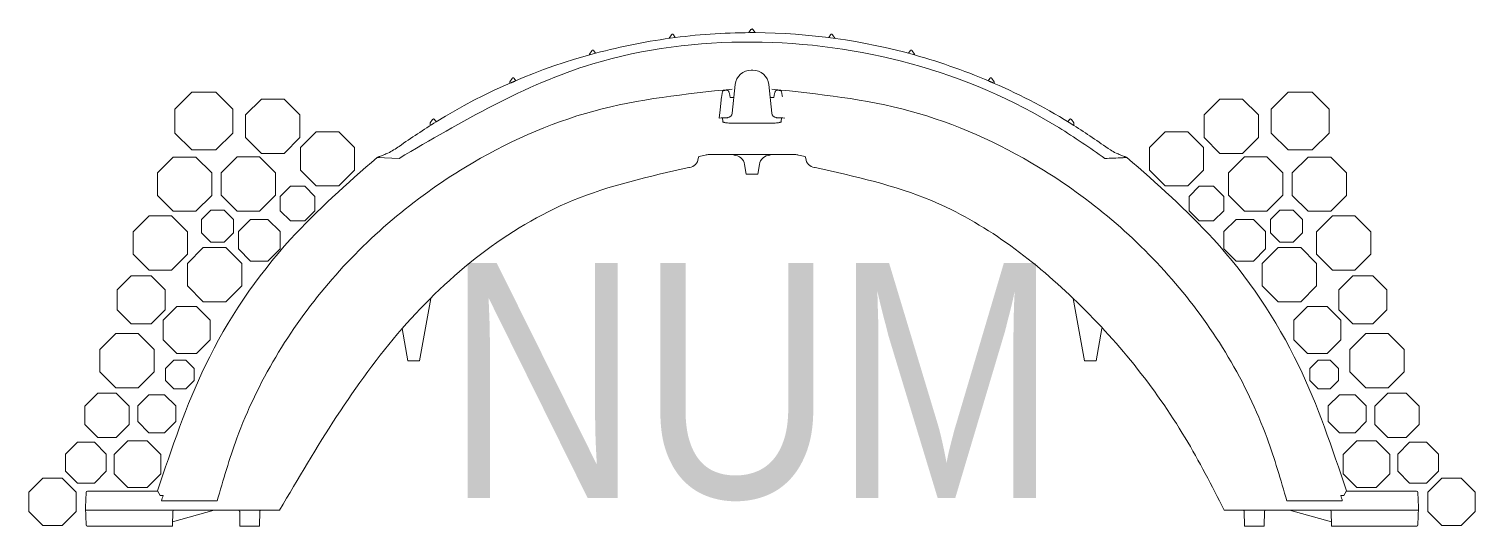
# Model space of a CAD drawing. Header units: inches. Extents: x -1.5 to 35.5, y 0 to 12.7.
import ezdxf
from ezdxf.enums import TextEntityAlignment as Align

# ---------------------------------------------------------------- set-up
doc = ezdxf.new("R2010")
doc.units = ezdxf.units.IN
doc.header["$MEASUREMENT"] = 0
doc.layers.add('SEPTICAD', color=7, linetype='Continuous')
doc.styles.add('SEPTICAD', font='ARIALN.TTF')

msp = doc.modelspace()

# ---------------------------------------------------------------- linework, layer by layer
at = {"lineweight": 5}
for p, q in [((16.925, 12.602), (16.979, 12.684)), ((17.084, 12.602), (17.03, 12.684)), ((14.888, 12.456), (14.889, 12.463)), ((14.889, 12.463), (14.947, 12.55)), ((14.997, 12.55), (15.046, 12.477)), ((19.012, 12.55), (18.964, 12.477)), ((19.12, 12.463), (19.063, 12.55)), ((19.121, 12.456), (19.12, 12.463)), ((12.855, 12.033), (12.856, 12.054)), ((12.856, 12.054), (12.914, 12.141)), ((12.965, 12.141), (13.009, 12.075)), ((21.044, 12.141), (21, 12.075)), ((21.153, 12.054), (21.095, 12.141)), ((21.154, 12.033), (21.153, 12.054)), ((17.005, 11.644), (16.986, 11.644)), ((17.005, 11.644), (17.024, 11.644)), ((10.822, 11.307), (10.824, 11.348)), ((10.824, 11.348), (10.882, 11.435)), ((10.932, 11.435), (10.973, 11.373)), ((16.288, 11.126), (16.304, 11.126)), ((16.499, 10.544), (16.576, 11.275)), ((17.51, 10.544), (17.433, 11.275)), ((17.722, 11.126), (17.705, 11.126)), ((23.077, 11.435), (23.036, 11.373)), ((23.186, 11.348), (23.128, 11.435)), ((23.188, 11.307), (23.186, 11.348)), ((16.428, 11.044), (16.443, 10.948)), ((16.48, 10.948), (16.542, 10.948)), ((17.529, 10.948), (17.467, 10.948)), ((17.582, 11.044), (17.566, 10.948)), ((8.791, 10.297), (8.849, 10.384)), ((8.9, 10.384), (8.939, 10.325)), ((25.11, 10.384), (25.07, 10.325)), ((25.218, 10.297), (25.16, 10.384)), ((8.788, 10.232), (8.791, 10.297)), ((25.222, 10.232), (25.218, 10.297)), ((7.992, 9.39), (7.43, 9.415)), ((15.633, 9.389), (15.647, 9.439)), ((15.908, 9.493), (18.101, 9.493)), ((16.854, 8.984), (16.817, 9.234)), ((17.155, 8.984), (17.193, 9.234)), ((18.377, 9.389), (18.362, 9.439)), ((16.854, 8.984), (17.005, 8.984)), ((17.155, 8.984), (17.005, 8.984)), ((8.516, 4.218), (8.8, 5.812)), ((25.209, 5.812), (25.493, 4.218)), ((8.216, 4.218), (8.072, 5.044)), ((25.793, 4.218), (25.937, 5.044)), ((8.516, 4.218), (8.216, 4.218)), ((25.493, 4.218), (25.793, 4.218)), ((0.006, 0.86), (-0.014, 0.487)), ((1.802, 0.889), (0.036, 0.889)), ((1.893, 0.783), (1.828, 0.902)), ((1.893, 0.783), (1.966, 0.779)), ((32.116, 0.783), (32.044, 0.779)), ((32.116, 0.783), (32.181, 0.902)), ((32.208, 0.889), (33.973, 0.889)), ((34.004, 0.86), (34.023, 0.487)), ((0, 0.029), (-0.016, 0.478)), ((4.944, 0.407), (-0.013, 0.407)), ((3.347, 0.641), (1.931, 0.641)), ((2.215, 0.377), (2.208, 0)), ((2.21, 0.11), (3.276, 0.406)), ((3.929, 0), (3.923, 0.377)), ((4.436, 0.377), (4.43, 0)), ((29.065, 0.407), (34.022, 0.407)), ((29.573, 0.377), (29.579, 0)), ((30.08, 0), (30.087, 0.377)), ((30.662, 0.641), (32.078, 0.641)), ((31.799, 0.11), (30.733, 0.406)), ((31.794, 0.377), (31.801, 0)), ((34.009, 0.029), (34.025, 0.478)), ((0.04, 0), (0.03, 0)), ((0.04, 0), (2.208, 0)), ((3.929, 0), (4.43, 0)), ((30.08, 0), (29.579, 0)), ((31.801, 0), (33.969, 0)), ((33.969, 0), (33.979, 0))]:
    msp.add_line(p, q, dxfattribs=at)
at = {"lineweight": 5, "flags": 128}
for points in [[(16.255, 11.098), (16.254, 11.097), (16.254, 11.093)], [(17.755, 11.098), (17.755, 11.097), (17.755, 11.093)], [(16.166, 10.415), (16.191, 10.63), (16.229, 10.96)]]:
    msp.add_lwpolyline(points, dxfattribs=at)
at = {"lineweight": 5}
for centre, radius, start, end in [((14.972, 12.533), 0.0305, 33.6901, 146.3099), ((17.005, 12.667), 0.0305, 90, 146.3099), ((17.005, 12.667), 0.0305, 33.6901, 90), ((19.037, 12.533), 0.0305, 33.6901, 146.3099), ((12.94, 12.124), 0.0305, 33.6901, 146.3099), ((21.07, 12.124), 0.0305, 33.6901, 146.3099), ((10.907, 11.418), 0.0305, 33.6901, 146.3099), ((16.986, 11.232), 0.412, 90, 174), ((17.024, 11.232), 0.412, 6, 90), ((23.102, 11.418), 0.0305, 33.6901, 146.3099), ((8.874, 10.367), 0.0305, 33.6901, 146.3099), ((16.373, 10.558), 0.127, 272.9697, 354), ((17.636, 10.558), 0.127, 186, 267.0303), ((25.135, 10.367), 0.0305, 33.6901, 146.3099), ((6.808, 11.349), 2.033, 296.3022, 305.6479), ((27.201, 11.349), 2.033, 239.025, 243.6978), ((15.375, 9.416), 0.259, 278.0835, 354), ((16.54, 9.192), 0.279, 8.6, 90), ((17.469, 9.192), 0.279, 90, 171.4), ((18.634, 9.416), 0.259, 186, 261.9165), ((0.036, 0.859), 0.0305, 90, 177), ((1.797, 0.935), 0.0455, 276.3406, 314.4548), ((32.213, 0.935), 0.0455, 225.5452, 263.6594), ((33.973, 0.859), 0.0305, 3, 90), ((-0.044, 0.488), 0.0305, 339.8847, 357), ((2.245, 0.376), 0.0305, 90, 179), ((3.284, 0.377), 0.0295, 97.0952, 105.5), ((3.892, 0.376), 0.0305, 1, 90), ((30.117, 0.376), 0.0305, 90, 179), ((30.725, 0.377), 0.0295, 74.5, 82.9048), ((30.731, 0.389), 0.0179, 65.0654, 85.0369), ((30.737, 0.393), 0.0133, 54.7868, 89.2252), ((31.764, 0.376), 0.0305, 1, 90), ((34.054, 0.488), 0.0305, 183, 200.1153), ((0.03, 0.03), 0.0305, 182, 270), ((33.979, 0.03), 0.0305, 270, 358)]:
    msp.add_arc(centre, radius, start, end, dxfattribs=at)
for points in [[(7.993, 9.698), (8.939, 10.325), (13.009, 12.075), (15.046, 12.477), (17.084, 12.602), (21.154, 12.033), (23.188, 11.307), (25.222, 10.232), (26.155, 9.607)], [(7.992, 9.39), (12.938, 11.804), (17.005, 12.362), (21.071, 11.804), (24.839, 10.176), (26.017, 9.39)], [(16.495, 11.159), (12.965, 10.599), (9.685, 9.165), (6.187, 6.194), (3.852, 2.244), (3.347, 0.641)], [(17.514, 11.159), (21.044, 10.599), (24.324, 9.165), (27.822, 6.194), (30.157, 2.244), (30.662, 0.641)], [(7.43, 9.415), (5.223, 7.326), (3.051, 4.109), (1.828, 0.902)], [(26.579, 9.415), (28.787, 7.326), (30.958, 4.109), (32.181, 0.902)], [(4.944, 0.407), (8.072, 5.044), (12.421, 8.311), (15.389, 9.157)], [(18.62, 9.157), (21.588, 8.311), (25.209, 5.812), (28.064, 2.255), (29.065, 0.407)]]:
    msp.add_spline(points, degree=3, dxfattribs=at)
for points, knots in [([(10.917, 11.348), (10.911, 11.345), (10.906, 11.343), (10.894, 11.338), (10.888, 11.336), (10.877, 11.331), (10.871, 11.329), (10.861, 11.324), (10.856, 11.322), (10.851, 11.32)], [0, 0, 0, 0, 0.25, 0.25, 0.5, 0.5, 0.75, 0.75, 1, 1, 1, 1]), ([(10.953, 11.364), (10.948, 11.362), (10.943, 11.36), (10.931, 11.354), (10.924, 11.351), (10.917, 11.348)], [0, 0, 0, 0, 0.5, 0.5, 1, 1, 1, 1]), ([(16.229, 10.96), (16.23, 10.973), (16.232, 10.985), (16.236, 11.01), (16.238, 11.022), (16.242, 11.045), (16.244, 11.056), (16.249, 11.075), (16.251, 11.084), (16.254, 11.093)], [0, 0, 0, 0, 0.25, 0.25, 0.5, 0.5, 0.75, 0.75, 1, 1, 1, 1]), ([(16.255, 11.098), (16.256, 11.101), (16.258, 11.107), (16.264, 11.116), (16.272, 11.123), (16.28, 11.126), (16.286, 11.126), (16.288, 11.126)], [0, 0, 0, 0, 0.256303, 0.467651, 0.676237, 0.891825, 1, 1, 1, 1]), ([(16.304, 11.126), (16.311, 11.128), (16.323, 11.132), (16.341, 11.131), (16.348, 11.129), (16.352, 11.129)], [0, 0, 0, 0, 0.396759, 0.697678, 1, 1, 1, 1]), ([(16.352, 11.129), (16.356, 11.131), (16.36, 11.132), (16.369, 11.133), (16.373, 11.133), (16.381, 11.131), (16.384, 11.129), (16.392, 11.125), (16.395, 11.122), (16.402, 11.114), (16.405, 11.11), (16.411, 11.1), (16.414, 11.094), (16.421, 11.075), (16.425, 11.061), (16.428, 11.044)], [0, 0, 0, 0, 0.125, 0.125, 0.25, 0.25, 0.375, 0.375, 0.5, 0.5, 0.625, 0.625, 0.75, 0.75, 1, 1, 1, 1]), ([(17.657, 11.129), (17.653, 11.131), (17.649, 11.132), (17.641, 11.133), (17.637, 11.133), (17.629, 11.131), (17.625, 11.129), (17.618, 11.125), (17.614, 11.122), (17.607, 11.114), (17.604, 11.11), (17.598, 11.1), (17.596, 11.094), (17.588, 11.075), (17.584, 11.061), (17.582, 11.044)], [0, 0, 0, 0, 0.125, 0.125, 0.25, 0.25, 0.375, 0.375, 0.5, 0.5, 0.625, 0.625, 0.75, 0.75, 1, 1, 1, 1]), ([(17.705, 11.126), (17.698, 11.128), (17.686, 11.132), (17.668, 11.131), (17.661, 11.129), (17.657, 11.129)], [0, 0, 0, 0, 0.396759, 0.697678, 1, 1, 1, 1]), ([(17.755, 11.098), (17.753, 11.101), (17.751, 11.107), (17.746, 11.116), (17.738, 11.123), (17.729, 11.126), (17.723, 11.126), (17.722, 11.126)], [0, 0, 0, 0, 0.256303, 0.467651, 0.676237, 0.891825, 1, 1, 1, 1]), ([(17.781, 10.96), (17.779, 10.973), (17.777, 10.985), (17.774, 11.01), (17.772, 11.022), (17.767, 11.045), (17.765, 11.056), (17.76, 11.075), (17.758, 11.084), (17.755, 11.093)], [0, 0, 0, 0, 0.25, 0.25, 0.5, 0.5, 0.75, 0.75, 1, 1, 1, 1]), ([(23.056, 11.364), (23.061, 11.362), (23.066, 11.36), (23.079, 11.354), (23.085, 11.351), (23.092, 11.348)], [0, 0, 0, 0, 0.5, 0.5, 1, 1, 1, 1]), ([(23.092, 11.348), (23.098, 11.345), (23.104, 11.343), (23.115, 11.338), (23.121, 11.336), (23.133, 11.331), (23.138, 11.329), (23.149, 11.324), (23.154, 11.322), (23.158, 11.32)], [0, 0, 0, 0, 0.25, 0.25, 0.5, 0.5, 0.75, 0.75, 1, 1, 1, 1]), ([(16.443, 10.948), (16.444, 10.948), (16.447, 10.948), (16.452, 10.948), (16.455, 10.948), (16.461, 10.948), (16.465, 10.948), (16.473, 10.948), (16.477, 10.948), (16.48, 10.948)], [0, 0, 0, 0, 0.25, 0.25, 0.5, 0.5, 0.75, 0.75, 1, 1, 1, 1]), ([(17.566, 10.948), (17.565, 10.948), (17.563, 10.948), (17.558, 10.948), (17.555, 10.948), (17.548, 10.948), (17.544, 10.948), (17.537, 10.948), (17.533, 10.948), (17.529, 10.948)], [0, 0, 0, 0, 0.25, 0.25, 0.5, 0.5, 0.75, 0.75, 1, 1, 1, 1]), ([(16.166, 10.42), (16.233, 10.424), (16.306, 10.429), (16.379, 10.43), (16.385, 10.431)], [0.6131008, 0.6131008, 0.6131008, 0.6131008, 0.9669722, 1, 1, 1, 1]), ([(16.252, 10.425), (16.253, 10.416), (16.254, 10.407), (16.255, 10.397), (16.255, 10.397), (16.255, 10.396), (16.255, 10.396), (16.256, 10.38), (16.258, 10.357), (16.261, 10.328)], [-0.634944, -0.634944, -0.634944, -0.634944, -0.039694, -0.039694, -0.039694, 0, 0, 0, 1, 1, 1, 1]), ([(17.843, 10.42), (17.776, 10.424), (17.704, 10.429), (17.631, 10.43), (17.624, 10.431)], [0.6131008, 0.6131008, 0.6131008, 0.6131008, 0.9669722, 1, 1, 1, 1]), ([(17.757, 10.425), (17.756, 10.416), (17.756, 10.407), (17.755, 10.397), (17.755, 10.397), (17.755, 10.396), (17.755, 10.396), (17.753, 10.38), (17.751, 10.357), (17.748, 10.328)], [-0.634944, -0.634944, -0.634944, -0.634944, -0.039694, -0.039694, -0.039694, 0, 0, 0, 1, 1, 1, 1]), ([(16.261, 10.328), (16.262, 10.325), (16.264, 10.322), (16.273, 10.317), (16.276, 10.316), (16.284, 10.313), (16.288, 10.311), (16.304, 10.307), (16.316, 10.305), (16.346, 10.3), (16.363, 10.298), (16.4, 10.294), (16.42, 10.293), (16.453, 10.291), (16.464, 10.291), (16.487, 10.29), (16.511, 10.289), (16.535, 10.289), (16.56, 10.288), (16.573, 10.288), (16.612, 10.288), (16.638, 10.289), (16.664, 10.29)], [0, 0, 0, 0, 0.125, 0.125, 0.1875, 0.1875, 0.25, 0.25, 0.375, 0.375, 0.5, 0.5, 0.625, 0.625, 0.6875, 0.6875, 0.75, 0.8125, 0.8125, 0.875, 0.875, 1, 1, 1, 1]), ([(17.748, 10.328), (17.748, 10.325), (17.745, 10.322), (17.737, 10.317), (17.733, 10.316), (17.726, 10.313), (17.721, 10.311), (17.706, 10.307), (17.693, 10.305), (17.664, 10.3), (17.647, 10.298), (17.61, 10.294), (17.589, 10.293), (17.557, 10.291), (17.545, 10.291), (17.522, 10.29), (17.499, 10.289), (17.474, 10.289), (17.449, 10.288), (17.436, 10.288), (17.398, 10.288), (17.371, 10.289), (17.345, 10.29)], [0, 0, 0, 0, 0.125, 0.125, 0.1875, 0.1875, 0.25, 0.25, 0.375, 0.375, 0.5, 0.5, 0.625, 0.625, 0.6875, 0.6875, 0.75, 0.8125, 0.8125, 0.875, 0.875, 1, 1, 1, 1]), ([(7.43, 9.415), (7.431, 9.415), (7.434, 9.416), (7.446, 9.42), (7.468, 9.427), (7.501, 9.439), (7.548, 9.456), (7.619, 9.485), (7.674, 9.511), (7.709, 9.527)], [0, 0, 0, 0, 0.014528, 0.098042, 0.177933, 0.279384, 0.433274, 0.647276, 1, 1, 1, 1]), ([(15.908, 9.493), (15.876, 9.488), (15.789, 9.472), (15.702, 9.452), (15.647, 9.439)], [0, 0, 0, 0, 0.362297, 1, 1, 1, 1]), ([(18.101, 9.493), (18.133, 9.488), (18.22, 9.472), (18.307, 9.452), (18.362, 9.439)], [0, 0, 0, 0, 0.362297, 1, 1, 1, 1]), ([(26.579, 9.415), (26.579, 9.415), (26.575, 9.416), (26.563, 9.42), (26.541, 9.427), (26.508, 9.439), (26.462, 9.456), (26.39, 9.485), (26.335, 9.511), (26.301, 9.527)], [0, 0, 0, 0, 0.014528, 0.098042, 0.177933, 0.279384, 0.433274, 0.647276, 1, 1, 1, 1]), ([(26.462, 9.404), (26.474, 9.407), (26.487, 9.409), (26.512, 9.412), (26.525, 9.412), (26.547, 9.414), (26.558, 9.414), (26.569, 9.414), (26.573, 9.414), (26.577, 9.414), (26.579, 9.414), (26.579, 9.414)], [0, 0, 0, 0, 0.25, 0.25, 0.5, 0.5, 0.75, 0.75, 0.875, 0.875, 1, 1, 1, 1]), ([(4.464, 0.407), (4.463, 0.407), (4.463, 0.407), (4.461, 0.406), (4.457, 0.405), (4.45, 0.402), (4.443, 0.396), (4.437, 0.387), (4.437, 0.38), (4.437, 0.377)], [0, 0, 0, 0, 0.154518, 0.210543, 0.269726, 0.411584, 0.606977, 0.815462, 1, 1, 1, 1]), ([(29.546, 0.407), (29.546, 0.407), (29.546, 0.407), (29.549, 0.406), (29.552, 0.405), (29.559, 0.402), (29.566, 0.396), (29.572, 0.387), (29.572, 0.38), (29.573, 0.377)], [0, 0, 0, 0, 0.154518, 0.210543, 0.269726, 0.411584, 0.606977, 0.815462, 1, 1, 1, 1]), ([(30.738, 0.405), (30.737, 0.405), (30.736, 0.405), (30.734, 0.406), (30.733, 0.406), (30.733, 0.406)], [0, 0, 0, 0, 0.5, 0.5, 1, 1, 1, 1])]:
    msp.add_open_spline(points, degree=3, knots=knots, dxfattribs=at)
for points in [[(16.664, 10.29), (16.778, 10.293), (16.891, 10.294), (17.005, 10.294)], [(17.345, 10.29), (17.232, 10.293), (17.118, 10.294), (17.005, 10.294)], [(26.462, 9.404), (26.313, 9.4), (26.165, 9.395), (26.017, 9.39)], [(15.389, 9.157), (15.397, 9.158), (15.404, 9.159), (15.411, 9.16)], [(18.62, 9.157), (18.613, 9.158), (18.605, 9.159), (18.598, 9.16)], [(1.966, 0.779), (1.954, 0.733), (1.942, 0.687), (1.931, 0.641)], [(32.044, 0.779), (32.055, 0.733), (32.067, 0.687), (32.078, 0.641)], [(0.02, 0.407), (0.019, 0.407), (0.019, 0.407), (0.019, 0.407)], [(30.744, 0.404), (30.742, 0.404), (30.74, 0.405), (30.738, 0.405)], [(33.99, 0.407), (33.99, 0.407), (33.99, 0.407), (33.991, 0.407)], [(0.038, 0), (0.037, 0), (0.037, 0), (0.037, 0)], [(33.972, 0), (33.972, 0), (33.972, 0), (33.972, 0)]]:
    msp.add_open_spline(points, degree=3, dxfattribs=at)
at = {"layer": 'SEPTICAD', "linetype": 'Continuous', "lineweight": 15}
for points in [[(3.746, 10.65), (3.746, 10.038), (3.313, 9.605), (2.7, 9.605), (2.267, 10.038), (2.267, 10.65), (2.7, 11.083), (3.313, 11.083)], [(30.264, 10.65), (30.264, 10.038), (30.697, 9.605), (31.309, 9.605), (31.742, 10.038), (31.742, 10.65), (31.309, 11.083), (30.697, 11.083)], [(5.462, 10.499), (5.462, 9.925), (5.056, 9.519), (4.482, 9.519), (4.076, 9.925), (4.076, 10.499), (4.482, 10.904), (5.056, 10.904)], [(28.548, 10.499), (28.548, 9.925), (28.954, 9.519), (29.528, 9.519), (29.934, 9.925), (29.934, 10.499), (29.528, 10.904), (28.954, 10.904)], [(6.858, 9.667), (6.858, 9.093), (6.452, 8.688), (5.878, 8.688), (5.472, 9.093), (5.472, 9.667), (5.878, 10.073), (6.452, 10.073)], [(27.151, 9.667), (27.151, 9.093), (27.557, 8.688), (28.131, 8.688), (28.537, 9.093), (28.537, 9.667), (28.131, 10.073), (27.557, 10.073)], [(3.208, 9.02), (3.208, 8.446), (2.802, 8.04), (2.228, 8.04), (1.822, 8.446), (1.822, 9.02), (2.228, 9.426), (2.802, 9.426)], [(4.838, 9.022), (4.838, 8.448), (4.432, 8.042), (3.858, 8.042), (3.452, 8.448), (3.452, 9.022), (3.858, 9.428), (4.432, 9.428)], [(29.171, 9.022), (29.171, 8.448), (29.577, 8.042), (30.151, 8.042), (30.557, 8.448), (30.557, 9.022), (30.151, 9.428), (29.577, 9.428)], [(30.801, 9.02), (30.801, 8.446), (31.207, 8.04), (31.781, 8.04), (32.187, 8.446), (32.187, 9.02), (31.781, 9.426), (31.207, 9.426)], [(5.219, 8.68), (4.96, 8.421), (4.96, 8.054), (5.219, 7.794), (5.586, 7.794), (5.846, 8.054), (5.846, 8.421), (5.586, 8.68)], [(28.79, 8.68), (29.049, 8.421), (29.049, 8.054), (28.79, 7.794), (28.423, 7.794), (28.163, 8.054), (28.163, 8.421), (28.423, 8.68)], [(2.589, 7.518), (2.589, 6.944), (2.184, 6.538), (1.61, 6.538), (1.204, 6.944), (1.204, 7.518), (1.61, 7.923), (2.184, 7.923)], [(3.765, 7.826), (3.765, 7.487), (3.525, 7.247), (3.185, 7.247), (2.945, 7.487), (2.945, 7.826), (3.185, 8.066), (3.525, 8.066)], [(4.954, 7.52), (4.954, 7.079), (4.642, 6.767), (4.201, 6.767), (3.89, 7.079), (3.89, 7.52), (4.201, 7.832), (4.642, 7.832)], [(29.055, 7.52), (29.055, 7.079), (29.367, 6.767), (29.808, 6.767), (30.12, 7.079), (30.12, 7.52), (29.808, 7.832), (29.367, 7.832)], [(30.244, 7.826), (30.244, 7.487), (30.484, 7.247), (30.824, 7.247), (31.064, 7.487), (31.064, 7.826), (30.824, 8.066), (30.484, 8.066)], [(31.42, 7.518), (31.42, 6.944), (31.826, 6.538), (32.4, 6.538), (32.806, 6.944), (32.806, 7.518), (32.4, 7.923), (31.826, 7.923)], [(3.975, 6.706), (3.975, 6.132), (3.569, 5.726), (2.995, 5.726), (2.589, 6.132), (2.589, 6.706), (2.995, 7.112), (3.569, 7.112)], [(30.035, 6.706), (30.035, 6.132), (30.441, 5.726), (31.015, 5.726), (31.421, 6.132), (31.421, 6.706), (31.015, 7.112), (30.441, 7.112)], [(2.018, 6.032), (2.018, 5.526), (1.66, 5.168), (1.154, 5.168), (0.796, 5.526), (0.796, 6.032), (1.154, 6.39), (1.66, 6.39)], [(31.991, 6.032), (31.991, 5.526), (32.349, 5.168), (32.855, 5.168), (33.213, 5.526), (33.213, 6.032), (32.855, 6.39), (32.349, 6.39)], [(3.168, 5.255), (3.168, 4.759), (2.817, 4.408), (2.321, 4.408), (1.971, 4.759), (1.971, 5.255), (2.321, 5.606), (2.817, 5.606)], [(30.841, 5.255), (30.841, 4.759), (31.192, 4.408), (31.688, 4.408), (32.039, 4.759), (32.039, 5.255), (31.688, 5.606), (31.192, 5.606)], [(1.737, 4.511), (1.737, 3.937), (1.331, 3.531), (0.757, 3.531), (0.351, 3.937), (0.351, 4.511), (0.757, 4.917), (1.331, 4.917)], [(32.272, 4.511), (32.272, 3.937), (32.678, 3.531), (33.252, 3.531), (33.658, 3.937), (33.658, 4.511), (33.252, 4.917), (32.678, 4.917)], [(2.76, 4.023), (2.76, 3.72), (2.545, 3.506), (2.242, 3.506), (2.028, 3.72), (2.028, 4.023), (2.242, 4.238), (2.545, 4.238)], [(31.25, 4.023), (31.25, 3.72), (31.464, 3.506), (31.767, 3.506), (31.981, 3.72), (31.981, 4.023), (31.767, 4.238), (31.464, 4.238)], [(0.303, 3.397), (-0.028, 3.066), (-0.028, 2.597), (0.303, 2.265), (0.772, 2.265), (1.103, 2.597), (1.103, 3.066), (0.772, 3.397)], [(2.289, 3.069), (2.289, 2.668), (2.006, 2.385), (1.605, 2.385), (1.321, 2.668), (1.321, 3.069), (1.605, 3.353), (2.006, 3.353)], [(31.72, 3.069), (31.72, 2.668), (32.004, 2.385), (32.405, 2.385), (32.688, 2.668), (32.688, 3.069), (32.405, 3.353), (32.004, 3.353)], [(33.706, 3.397), (34.038, 3.066), (34.038, 2.597), (33.706, 2.265), (33.237, 2.265), (32.906, 2.597), (32.906, 3.066), (33.237, 3.397)], [(-0.216, 2.139), (-0.521, 1.834), (-0.521, 1.404), (-0.216, 1.099), (0.214, 1.099), (0.518, 1.404), (0.518, 1.834), (0.214, 2.139)], [(1.067, 2.181), (0.717, 1.831), (0.717, 1.335), (1.067, 0.984), (1.563, 0.984), (1.914, 1.335), (1.914, 1.831), (1.563, 2.181)], [(32.942, 2.181), (33.293, 1.831), (33.293, 1.335), (32.942, 0.984), (32.446, 0.984), (32.096, 1.335), (32.096, 1.831), (32.446, 2.181)], [(34.226, 2.139), (34.53, 1.834), (34.53, 1.404), (34.226, 1.099), (33.795, 1.099), (33.491, 1.404), (33.491, 1.834), (33.795, 2.139)], [(-0.253, 0.869), (-0.253, 0.37), (-0.606, 0.017), (-1.105, 0.017), (-1.458, 0.37), (-1.458, 0.869), (-1.105, 1.222), (-0.606, 1.222)], [(34.263, 0.869), (34.263, 0.37), (34.616, 0.017), (35.115, 0.017), (35.467, 0.37), (35.467, 0.869), (35.115, 1.222), (34.616, 1.222)]]:
    msp.add_lwpolyline(points, close=True, dxfattribs=at)

# ---------------------------------------------------------------- texts
at = {"layer": 'SEPTICAD', "style": 'SEPTICAD'}
msp.add_attdef('NUM', text='#', height=6, dxfattribs=at).set_placement((17, -1.082), align=Align.BOTTOM_CENTER)

doc.saveas('drawing.dxf')
